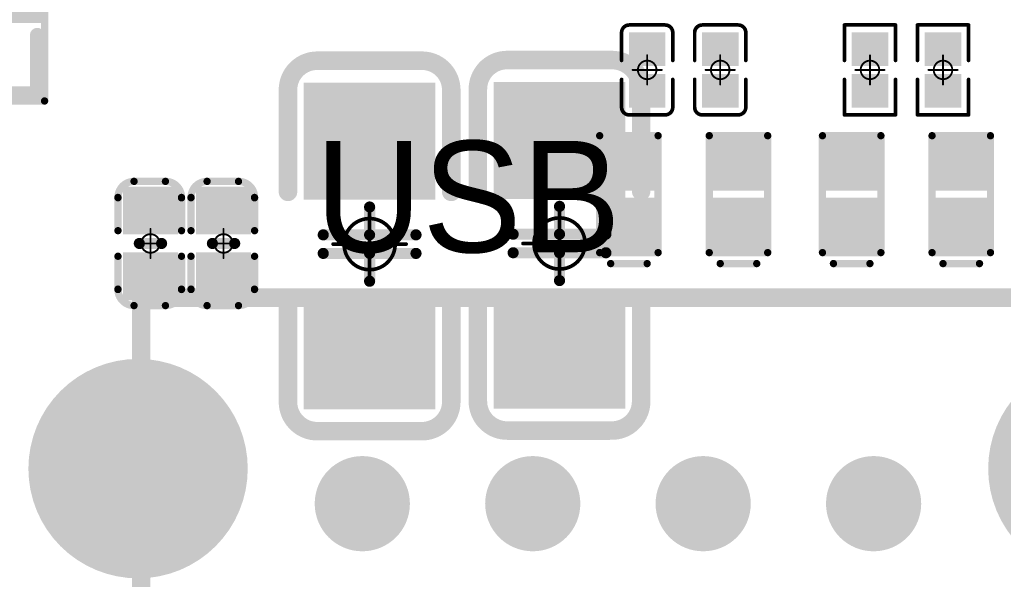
# Model space of a CAD drawing. Header units: millimetres. Extents: x 19.13 to 23.12, y 5.07 to 8.34.
# Drawn here: x 20.602 to 21.132, y 5.641 to 5.943 of the extents above; entities that cross this region are included whole.
import ezdxf

# ---------------------------------------------------------------- set-up
doc = ezdxf.new("R2010")
doc.units = ezdxf.units.MM
doc.header["$MEASUREMENT"] = 0
for name, color, linetype in [('BottomLayer', 5, 'Continuous'), ('BottomOverlay', 54, 'Continuous'), ('BottomPaste', 16, 'Continuous'), ('BottomSolder', 6, 'Continuous'), ('Mechanical13', 56, 'Continuous'), ('Mechanical15', 56, 'Continuous'), ('MidLayer1', 16, 'Continuous'), ('MidLayer2', 76, 'Continuous'), ('MidLayer3', 90, 'Continuous'), ('MidLayer4', 156, 'Continuous'), ('MultiLayer', 9, 'Continuous'), ('TopLayer', 1, 'Continuous'), ('TopOverlay', 2, 'Continuous'), ('TopPaste', 8, 'Continuous'), ('TopSolder', 216, 'Continuous')]:
    doc.layers.add(name, color=color, linetype=linetype)

# ---------------------------------------------------------------- blocks, each defined once
blk = doc.blocks.new('SOT_323_SC_70__100')
at = {"layer": 'Mechanical13', "const_width": 0.00394}
for points in [[(-0.02756, -0.04331), (-0.02756, 0.04331)], [(0.02756, 0.04331), (-0.02756, 0.04331)], [(0.02756, -0.04331), (0.02756, 0.04331)], [(0.02756, -0.04331), (-0.02756, -0.04331)]]:
    blk.add_lwpolyline(points, dxfattribs=at)
at = {"layer": 'Mechanical13', "const_width": 0.00197}
for points in [[(-0.02854, 0.04331, 1), (-0.02657, 0.04331, 1)], [(-0.02854, 0.04331, 1), (-0.02657, 0.04331, 1)], [(0.02658, 0.04331, 1), (0.02854, 0.04331, 1)], [(0.02658, 0.04331, 1), (0.02854, 0.04331, 1)], [(-0.02854, -0.04331, 1), (-0.02657, -0.04331, 1)], [(-0.02854, -0.04331, 1), (-0.02657, -0.04331, 1)], [(0.02658, -0.04331, 1), (0.02854, -0.04331, 1)], [(0.02658, -0.04331, 1), (0.02854, -0.04331, 1)]]:
    blk.add_lwpolyline(points, format="xyb", close=True, dxfattribs=at)
at = {"layer": 'TopLayer'}
for points in [[(0.05787, 0.01378), (0.05787, 0.0374), (0.0185, 0.01378), (0.0185, 0.0374)], [(-0.0185, -0.01181), (-0.0185, 0.01181), (-0.05787, -0.01181), (-0.05787, 0.01181)], [(0.05787, -0.0374), (0.05787, -0.01378), (0.0185, -0.0374), (0.0185, -0.01378)]]:
    blk.add_solid(points, dxfattribs=at)
at = {"layer": 'TopOverlay', "const_width": 0.00787}
for points in [[(0.00787, 0.03937), (-0.02362, 0.03937)], [(-0.02362, 0.02362), (-0.02362, 0.03937)], [(0.03543, -0.00394), (0.03543, 0.00394)], [(-0.02362, -0.03937), (-0.02362, -0.02362)], [(0.00787, -0.03937), (-0.02362, -0.03937)]]:
    blk.add_lwpolyline(points, dxfattribs=at)
at = {"layer": 'TopOverlay', "const_width": 0.00394}
for points in [[(-0.02559, 0.03937, 1), (-0.02165, 0.03937, 1)], [(-0.02559, 0.03937, 1), (-0.02165, 0.03937, 1)], [(0.00591, 0.03937, 1), (0.00984, 0.03937, 1)], [(-0.02559, 0.02362, 1), (-0.02165, 0.02362, 1)], [(0.03346, 0.00394, 1), (0.0374, 0.00394, 1)], [(0.03346, -0.00394, 1), (0.0374, -0.00394, 1)], [(-0.02559, -0.02362, 1), (-0.02165, -0.02362, 1)], [(-0.02559, -0.03937, 1), (-0.02165, -0.03937, 1)], [(-0.02559, -0.03937, 1), (-0.02165, -0.03937, 1)], [(0.00591, -0.03937, 1), (0.00984, -0.03937, 1)]]:
    blk.add_lwpolyline(points, format="xyb", close=True, dxfattribs=at)
at = {"layer": 'TopPaste'}
for points in [[(0.05787, 0.01378), (0.05787, 0.0374), (0.0185, 0.01378), (0.0185, 0.0374)], [(-0.0185, -0.01181), (-0.0185, 0.01181), (-0.05787, -0.01181), (-0.05787, 0.01181)], [(0.05787, -0.0374), (0.05787, -0.01378), (0.0185, -0.0374), (0.0185, -0.01378)]]:
    blk.add_solid(points, dxfattribs=at)
at = {"layer": 'TopSolder'}
for points in [[(0.06187, 0.00978), (0.06187, 0.0414), (0.0145, 0.00978), (0.0145, 0.0414)], [(-0.0145, -0.01581), (-0.0145, 0.01581), (-0.06187, -0.01581), (-0.06187, 0.01581)], [(0.06187, -0.0414), (0.06187, -0.00978), (0.0145, -0.0414), (0.0145, -0.00978)]]:
    blk.add_solid(points, dxfattribs=at)
blk = doc.blocks.new('USB_2_0_T____AU_SB_3_0_T____A_113')
at = {"layer": 'BottomLayer'}
for points, const_width in [([(-0.28622, 0.04016, 1), (-0.2311, 0.04016, 1)], 0.05512), ([(0.2311, 0.04016, 1), (0.28622, 0.04016, 1)], 0.05512), ([(-0.14862, 0.05905, 1), (-0.12696, 0.05905, 1)], 0.02165), ([(-0.05675, 0.05905, 1), (-0.0351, 0.05905, 1)], 0.02165), ([(0.03511, 0.05905, 1), (0.05676, 0.05905, 1)], 0.02165), ([(0.12697, 0.05905, 1), (0.14863, 0.05905, 1)], 0.02165)]:
    blk.add_lwpolyline(points, format="xyb", close=True, dxfattribs=dict(at, const_width=const_width))
at = {"layer": 'BottomSolder'}
for points, const_width in [([(-0.28822, 0.04016, 1), (-0.2291, 0.04016, 1)], 0.05912), ([(0.2291, 0.04016, 1), (0.28822, 0.04016, 1)], 0.05912), ([(-0.15062, 0.05905, 1), (-0.12496, 0.05905, 1)], 0.02565), ([(-0.05875, 0.05905, 1), (-0.0331, 0.05905, 1)], 0.02565), ([(0.03311, 0.05905, 1), (0.05876, 0.05905, 1)], 0.02565), ([(0.12497, 0.05905, 1), (0.15063, 0.05905, 1)], 0.02565)]:
    blk.add_lwpolyline(points, format="xyb", close=True, dxfattribs=dict(at, const_width=const_width))
at = {"layer": 'MidLayer1'}
for points, const_width in [([(-0.28622, 0.04016, 1), (-0.2311, 0.04016, 1)], 0.05512), ([(0.2311, 0.04016, 1), (0.28622, 0.04016, 1)], 0.05512), ([(-0.14862, 0.05905, 1), (-0.12696, 0.05905, 1)], 0.02165), ([(-0.05675, 0.05905, 1), (-0.0351, 0.05905, 1)], 0.02165), ([(0.03511, 0.05905, 1), (0.05676, 0.05905, 1)], 0.02165), ([(0.12697, 0.05905, 1), (0.14863, 0.05905, 1)], 0.02165)]:
    blk.add_lwpolyline(points, format="xyb", close=True, dxfattribs=dict(at, const_width=const_width))
at = {"layer": 'MidLayer2'}
for points, const_width in [([(-0.28622, 0.04016, 1), (-0.2311, 0.04016, 1)], 0.05512), ([(0.2311, 0.04016, 1), (0.28622, 0.04016, 1)], 0.05512), ([(-0.14862, 0.05905, 1), (-0.12696, 0.05905, 1)], 0.02165), ([(-0.05675, 0.05905, 1), (-0.0351, 0.05905, 1)], 0.02165), ([(0.03511, 0.05905, 1), (0.05676, 0.05905, 1)], 0.02165), ([(0.12697, 0.05905, 1), (0.14863, 0.05905, 1)], 0.02165)]:
    blk.add_lwpolyline(points, format="xyb", close=True, dxfattribs=dict(at, const_width=const_width))
at = {"layer": 'MidLayer3'}
for points, const_width in [([(-0.28622, 0.04016, 1), (-0.2311, 0.04016, 1)], 0.05512), ([(0.2311, 0.04016, 1), (0.28622, 0.04016, 1)], 0.05512), ([(-0.14862, 0.05905, 1), (-0.12696, 0.05905, 1)], 0.02165), ([(-0.05675, 0.05905, 1), (-0.0351, 0.05905, 1)], 0.02165), ([(0.03511, 0.05905, 1), (0.05676, 0.05905, 1)], 0.02165), ([(0.12697, 0.05905, 1), (0.14863, 0.05905, 1)], 0.02165)]:
    blk.add_lwpolyline(points, format="xyb", close=True, dxfattribs=dict(at, const_width=const_width))
at = {"layer": 'MidLayer4'}
for points, const_width in [([(-0.28622, 0.04016, 1), (-0.2311, 0.04016, 1)], 0.05512), ([(0.2311, 0.04016, 1), (0.28622, 0.04016, 1)], 0.05512), ([(-0.14862, 0.05905, 1), (-0.12696, 0.05905, 1)], 0.02165), ([(-0.05675, 0.05905, 1), (-0.0351, 0.05905, 1)], 0.02165), ([(0.03511, 0.05905, 1), (0.05676, 0.05905, 1)], 0.02165), ([(0.12697, 0.05905, 1), (0.14863, 0.05905, 1)], 0.02165)]:
    blk.add_lwpolyline(points, format="xyb", close=True, dxfattribs=dict(at, const_width=const_width))
at = {"layer": 'MultiLayer'}
for points, const_width in [([(-0.28622, 0.04016, 1), (-0.2311, 0.04016, 1)], 0.05512), ([(0.2311, 0.04016, 1), (0.28622, 0.04016, 1)], 0.05512), ([(-0.14862, 0.05905, 1), (-0.12696, 0.05905, 1)], 0.02165), ([(-0.05675, 0.05905, 1), (-0.0351, 0.05905, 1)], 0.02165), ([(0.03511, 0.05905, 1), (0.05676, 0.05905, 1)], 0.02165), ([(0.12697, 0.05905, 1), (0.14863, 0.05905, 1)], 0.02165)]:
    blk.add_lwpolyline(points, format="xyb", close=True, dxfattribs=dict(at, const_width=const_width))
at = {"layer": 'TopLayer'}
for points, const_width in [([(-0.28622, 0.04016, 1), (-0.2311, 0.04016, 1)], 0.05512), ([(0.2311, 0.04016, 1), (0.28622, 0.04016, 1)], 0.05512), ([(-0.14862, 0.05905, 1), (-0.12696, 0.05905, 1)], 0.02165), ([(-0.05675, 0.05905, 1), (-0.0351, 0.05905, 1)], 0.02165), ([(0.03511, 0.05905, 1), (0.05676, 0.05905, 1)], 0.02165), ([(0.12697, 0.05905, 1), (0.14863, 0.05905, 1)], 0.02165)]:
    blk.add_lwpolyline(points, format="xyb", close=True, dxfattribs=dict(at, const_width=const_width))
at = {"layer": 'TopOverlay', "const_width": 0.01}
for points in [[(0.257, 0.647), (0.257, -0.052)], [(0.257, -0.052), (-0.261, -0.052)]]:
    blk.add_lwpolyline(points, dxfattribs=at)
at = {"layer": 'TopOverlay', "const_width": 0.005}
blk.add_lwpolyline([(0.2545, -0.052, 1), (0.2595, -0.052, 1)], format="xyb", close=True, dxfattribs=at)
blk.add_lwpolyline([(0.2545, -0.052, 1), (0.2595, -0.052, 1)], format="xyb", close=True, dxfattribs=at)
at = {"layer": 'TopSolder'}
for points, const_width in [([(-0.28822, 0.04016, 1), (-0.2291, 0.04016, 1)], 0.05912), ([(0.2291, 0.04016, 1), (0.28822, 0.04016, 1)], 0.05912), ([(-0.15062, 0.05905, 1), (-0.12496, 0.05905, 1)], 0.02565), ([(-0.05875, 0.05905, 1), (-0.0331, 0.05905, 1)], 0.02565), ([(0.03311, 0.05905, 1), (0.05876, 0.05905, 1)], 0.02565), ([(0.12497, 0.05905, 1), (0.15063, 0.05905, 1)], 0.02565)]:
    blk.add_lwpolyline(points, format="xyb", close=True, dxfattribs=dict(at, const_width=const_width))
blk = doc.blocks.new('C0201_212')
at = {"layer": 'Mechanical15'}
for points, const_width in [([(0.005, 0, 1), (-0.005, 0, 1)], 0.001), ([(-0.00025, 0.00787, 1), (0.00025, 0.00787, 1)], 0.0005), ([(-0.00812, 0, 1), (-0.00762, 0, 1)], 0.0005), ([(-0.00525, 0, 1), (-0.00475, 0, 1)], 0.0005), ([(0.00475, 0, 1), (0.00525, 0, 1)], 0.0005), ([(0.00762, 0, 1), (0.00812, 0, 1)], 0.0005), ([(-0.00025, -0.00787, 1), (0.00025, -0.00787, 1)], 0.0005)]:
    blk.add_lwpolyline(points, format="xyb", close=True, dxfattribs=dict(at, const_width=const_width))
at = {"layer": 'Mechanical15', "const_width": 0.001}
for points in [[(0, -0.00787), (0, 0.00787)], [(0.00787, 0), (-0.00787, 0)]]:
    blk.add_lwpolyline(points, dxfattribs=at)
at = {"layer": 'TopLayer'}
for points in [[(-0.01831, -0.00787), (-0.00413, -0.00787), (-0.01831, 0.00787), (-0.00413, 0.00787)], [(0.00413, -0.00787), (0.01831, -0.00787), (0.00413, 0.00787), (0.01831, 0.00787)]]:
    blk.add_solid(points, dxfattribs=at)
at = {"layer": 'TopOverlay', "const_width": 0.00197}
for points in [[(-0.02421, 0.0097, -0.414214), (-0.02013, 0.01378)], [(0.02013, 0.01378, -0.414214), (0.02421, 0.0097)], [(-0.02013, -0.01378, -0.414214), (-0.02421, -0.0097)], [(0.02421, -0.0097, -0.414214), (0.02013, -0.01378)]]:
    blk.add_lwpolyline(points, format="xyb", dxfattribs=at)
for points in [[(-0.02421, -0.0097), (-0.02421, 0.0097)], [(-0.00512, 0.01378), (-0.02013, 0.01378)], [(0.02013, 0.01378), (0.00512, 0.01378)], [(0.02421, -0.0097), (0.02421, 0.0097)], [(-0.00512, -0.01378), (-0.02013, -0.01378)], [(0.02013, -0.01378), (0.00512, -0.01378)]]:
    blk.add_lwpolyline(points, dxfattribs=at)
at = {"layer": 'TopOverlay', "const_width": 0.000984}
for points in [[(-0.0247, 0.0097, 1), (-0.02372, 0.0097, 1)], [(-0.0247, 0.0097, 1), (-0.02372, 0.0097, 1)], [(-0.02062, 0.01378, 1), (-0.01964, 0.01378, 1)], [(-0.02062, 0.01378, 1), (-0.01964, 0.01378, 1)], [(-0.00561, 0.01378, 1), (-0.00463, 0.01378, 1)], [(0.00463, 0.01378, 1), (0.00561, 0.01378, 1)], [(0.01964, 0.01378, 1), (0.02062, 0.01378, 1)], [(0.01964, 0.01378, 1), (0.02062, 0.01378, 1)], [(0.02372, 0.0097, 1), (0.0247, 0.0097, 1)], [(0.02372, 0.0097, 1), (0.0247, 0.0097, 1)], [(-0.0247, -0.0097, 1), (-0.02372, -0.0097, 1)], [(-0.0247, -0.0097, 1), (-0.02372, -0.0097, 1)], [(0.02372, -0.0097, 1), (0.0247, -0.0097, 1)], [(0.02372, -0.0097, 1), (0.0247, -0.0097, 1)], [(-0.02062, -0.01378, 1), (-0.01964, -0.01378, 1)], [(-0.02062, -0.01378, 1), (-0.01964, -0.01378, 1)], [(-0.00561, -0.01378, 1), (-0.00463, -0.01378, 1)], [(0.00463, -0.01378, 1), (0.00561, -0.01378, 1)], [(0.01964, -0.01378, 1), (0.02062, -0.01378, 1)], [(0.01964, -0.01378, 1), (0.02062, -0.01378, 1)]]:
    blk.add_lwpolyline(points, format="xyb", close=True, dxfattribs=at)
at = {"layer": 'TopPaste'}
for points in [[(-0.01831, -0.00787), (-0.00413, -0.00787), (-0.01831, 0.00787), (-0.00413, 0.00787)], [(0.00413, -0.00787), (0.01831, -0.00787), (0.00413, 0.00787), (0.01831, 0.00787)]]:
    blk.add_solid(points, dxfattribs=at)
at = {"layer": 'TopSolder'}
for points in [[(-0.02031, -0.00987), (-0.00213, -0.00987), (-0.02031, 0.00987), (-0.00213, 0.00987)], [(0.00213, -0.00987), (0.02031, -0.00987), (0.00213, 0.00987), (0.02031, 0.00987)]]:
    blk.add_solid(points, dxfattribs=at)
blk = doc.blocks.new('C0201_213')
at = {"layer": 'Mechanical15'}
for points, const_width in [([(0.005, 0, 1), (-0.005, 0, 1)], 0.001), ([(-0.00025, 0.00787, 1), (0.00025, 0.00787, 1)], 0.0005), ([(-0.00812, 0, 1), (-0.00762, 0, 1)], 0.0005), ([(-0.00525, 0, 1), (-0.00475, 0, 1)], 0.0005), ([(0.00475, 0, 1), (0.00525, 0, 1)], 0.0005), ([(0.00762, 0, 1), (0.00812, 0, 1)], 0.0005), ([(-0.00025, -0.00787, 1), (0.00025, -0.00787, 1)], 0.0005)]:
    blk.add_lwpolyline(points, format="xyb", close=True, dxfattribs=dict(at, const_width=const_width))
at = {"layer": 'Mechanical15', "const_width": 0.001}
for points in [[(0, -0.00787), (0, 0.00787)], [(0.00787, 0), (-0.00787, 0)]]:
    blk.add_lwpolyline(points, dxfattribs=at)
at = {"layer": 'TopLayer'}
for points in [[(-0.01831, -0.00787), (-0.00413, -0.00787), (-0.01831, 0.00787), (-0.00413, 0.00787)], [(0.00413, -0.00787), (0.01831, -0.00787), (0.00413, 0.00787), (0.01831, 0.00787)]]:
    blk.add_solid(points, dxfattribs=at)
at = {"layer": 'TopOverlay', "const_width": 0.00197}
for points in [[(-0.02421, 0.0097, -0.414214), (-0.02013, 0.01378)], [(0.02013, 0.01378, -0.414214), (0.02421, 0.0097)], [(-0.02013, -0.01378, -0.414214), (-0.02421, -0.0097)], [(0.02421, -0.0097, -0.414214), (0.02013, -0.01378)]]:
    blk.add_lwpolyline(points, format="xyb", dxfattribs=at)
for points in [[(-0.02421, -0.0097), (-0.02421, 0.0097)], [(-0.00512, 0.01378), (-0.02013, 0.01378)], [(0.02013, 0.01378), (0.00512, 0.01378)], [(0.02421, -0.0097), (0.02421, 0.0097)], [(-0.00512, -0.01378), (-0.02013, -0.01378)], [(0.02013, -0.01378), (0.00512, -0.01378)]]:
    blk.add_lwpolyline(points, dxfattribs=at)
at = {"layer": 'TopOverlay', "const_width": 0.000984}
for points in [[(-0.0247, 0.0097, 1), (-0.02372, 0.0097, 1)], [(-0.0247, 0.0097, 1), (-0.02372, 0.0097, 1)], [(-0.02062, 0.01378, 1), (-0.01964, 0.01378, 1)], [(-0.02062, 0.01378, 1), (-0.01964, 0.01378, 1)], [(-0.00561, 0.01378, 1), (-0.00463, 0.01378, 1)], [(0.00463, 0.01378, 1), (0.00561, 0.01378, 1)], [(0.01964, 0.01378, 1), (0.02062, 0.01378, 1)], [(0.01964, 0.01378, 1), (0.02062, 0.01378, 1)], [(0.02372, 0.0097, 1), (0.0247, 0.0097, 1)], [(0.02372, 0.0097, 1), (0.0247, 0.0097, 1)], [(-0.0247, -0.0097, 1), (-0.02372, -0.0097, 1)], [(-0.0247, -0.0097, 1), (-0.02372, -0.0097, 1)], [(0.02372, -0.0097, 1), (0.0247, -0.0097, 1)], [(0.02372, -0.0097, 1), (0.0247, -0.0097, 1)], [(-0.02062, -0.01378, 1), (-0.01964, -0.01378, 1)], [(-0.02062, -0.01378, 1), (-0.01964, -0.01378, 1)], [(-0.00561, -0.01378, 1), (-0.00463, -0.01378, 1)], [(0.00463, -0.01378, 1), (0.00561, -0.01378, 1)], [(0.01964, -0.01378, 1), (0.02062, -0.01378, 1)], [(0.01964, -0.01378, 1), (0.02062, -0.01378, 1)]]:
    blk.add_lwpolyline(points, format="xyb", close=True, dxfattribs=at)
at = {"layer": 'TopPaste'}
for points in [[(-0.01831, -0.00787), (-0.00413, -0.00787), (-0.01831, 0.00787), (-0.00413, 0.00787)], [(0.00413, -0.00787), (0.01831, -0.00787), (0.00413, 0.00787), (0.01831, 0.00787)]]:
    blk.add_solid(points, dxfattribs=at)
at = {"layer": 'TopSolder'}
for points in [[(-0.02031, -0.00987), (-0.00213, -0.00987), (-0.02031, 0.00987), (-0.00213, 0.00987)], [(0.00213, -0.00987), (0.02031, -0.00987), (0.00213, 0.00987), (0.02031, 0.00987)]]:
    blk.add_solid(points, dxfattribs=at)
blk = doc.blocks.new('C0402_B_214')
at = {"layer": 'BottomLayer'}
for points in [[(-0.02657, -0.01083), (-0.00886, -0.01083), (-0.02657, 0.01082), (-0.00886, 0.01082)], [(0.00886, -0.01083), (0.02657, -0.01083), (0.00886, 0.01083), (0.02657, 0.01083)]]:
    blk.add_solid(points, dxfattribs=at)
at = {"layer": 'BottomOverlay', "const_width": 0.00394}
for points in [[(-0.03346, 0.00807, -0.414214), (-0.0248, 0.01673)], [(0.0248, 0.01673, -0.414214), (0.03346, 0.00807)], [(-0.0248, -0.01752, -0.414214), (-0.03346, -0.00886)], [(0.03346, -0.00886, -0.414214), (0.0248, -0.01752)]]:
    blk.add_lwpolyline(points, format="xyb", dxfattribs=at)
at = {"layer": 'BottomOverlay'}
for points, const_width in [([(-0.02578, 0.01673, 1), (-0.02382, 0.01673, 1)], 0.00197), ([(-0.02559, 0.01673, 1), (-0.02362, 0.01673, 1)], 0.00197), ([(-0.00787, 0.01673, 1), (-0.0059, 0.01673, 1)], 0.00197), ([(0.00591, 0.01673, 1), (0.00787, 0.01673, 1)], 0.00197), ([(0.02362, 0.01673, 1), (0.02559, 0.01673, 1)], 0.00197), ([(0.02382, 0.01673, 1), (0.02579, 0.01673, 1)], 0.00197), ([(-0.03445, 0.00807, 1), (-0.03248, 0.00807, 1)], 0.00197), ([(-0.03445, 0.00807, 1), (-0.03248, 0.00807, 1)], 0.00197), ([(-0.0015, 0.006, 1), (0.0015, 0.006, 1)], 0.003), ([(0.03248, 0.00807, 1), (0.03445, 0.00807, 1)], 0.00197), ([(0.03248, 0.00807, 1), (0.03445, 0.00807, 1)], 0.00197), ([(-0.0015, -0.006, 1), (0.0015, -0.006, 1)], 0.003), ([(-0.03445, -0.00886, 1), (-0.03248, -0.00886, 1)], 0.00197), ([(-0.03445, -0.00886, 1), (-0.03248, -0.00886, 1)], 0.00197), ([(0.03248, -0.00886, 1), (0.03445, -0.00886, 1)], 0.00197), ([(0.03248, -0.00886, 1), (0.03445, -0.00886, 1)], 0.00197), ([(-0.02578, -0.01752, 1), (-0.02382, -0.01752, 1)], 0.00197), ([(-0.02559, -0.01752, 1), (-0.02362, -0.01752, 1)], 0.00197), ([(-0.00787, -0.01752, 1), (-0.0059, -0.01752, 1)], 0.00197), ([(0.00591, -0.01752, 1), (0.00787, -0.01752, 1)], 0.00197), ([(0.02362, -0.01752, 1), (0.02559, -0.01752, 1)], 0.00197), ([(0.02382, -0.01752, 1), (0.02579, -0.01752, 1)], 0.00197)]:
    blk.add_lwpolyline(points, format="xyb", close=True, dxfattribs=dict(at, const_width=const_width))
for points, const_width in [([(-0.0246, 0.01673), (-0.00689, 0.01673)], 0.00394), ([(0.00689, 0.01673), (0.02461, 0.01673)], 0.00394), ([(-0.03346, 0.00807), (-0.03346, -0.00886)], 0.00394), ([(0, 0.006), (0, -0.006)], 0.006), ([(0.03346, 0.00807), (0.03346, -0.00886)], 0.00394), ([(-0.0246, -0.01752), (-0.00689, -0.01752)], 0.00394), ([(0.00689, -0.01752), (0.02461, -0.01752)], 0.00394)]:
    blk.add_lwpolyline(points, dxfattribs=dict(at, const_width=const_width))
at = {"layer": 'BottomPaste'}
for points in [[(-0.02657, -0.01083), (-0.00886, -0.01083), (-0.02657, 0.01082), (-0.00886, 0.01082)], [(0.00886, -0.01083), (0.02657, -0.01083), (0.00886, 0.01083), (0.02657, 0.01083)]]:
    blk.add_solid(points, dxfattribs=at)
at = {"layer": 'BottomSolder'}
for points in [[(-0.03057, -0.01483), (-0.00486, -0.01483), (-0.03057, 0.01482), (-0.00486, 0.01482)], [(0.00486, -0.01483), (0.03057, -0.01483), (0.00486, 0.01483), (0.03057, 0.01483)]]:
    blk.add_solid(points, dxfattribs=at)
at = {"layer": 'Mechanical15'}
for points, const_width in [([(0.005, 0, 1), (-0.005, 0, 1)], 0.001), ([(-0.00025, 0.00787, 1), (0.00025, 0.00787, 1)], 0.0005), ([(-0.00812, 0, 1), (-0.00762, 0, 1)], 0.0005), ([(-0.00525, 0, 1), (-0.00475, 0, 1)], 0.0005), ([(0.00475, 0, 1), (0.00525, 0, 1)], 0.0005), ([(0.00763, 0, 1), (0.00813, 0, 1)], 0.0005), ([(-0.00025, -0.00788, 1), (0.00025, -0.00788, 1)], 0.0005)]:
    blk.add_lwpolyline(points, format="xyb", close=True, dxfattribs=dict(at, const_width=const_width))
at = {"layer": 'Mechanical15', "const_width": 0.001}
for points in [[(0, 0.00787), (0, -0.00788)], [(-0.00787, 0), (0.00788, 0)]]:
    blk.add_lwpolyline(points, dxfattribs=at)
blk = doc.blocks.new('C0402_B_219')
at = {"layer": 'BottomLayer'}
for points in [[(-0.02657, -0.01083), (-0.00886, -0.01083), (-0.02657, 0.01082), (-0.00886, 0.01082)], [(0.00886, -0.01083), (0.02657, -0.01083), (0.00886, 0.01083), (0.02657, 0.01083)]]:
    blk.add_solid(points, dxfattribs=at)
at = {"layer": 'BottomOverlay', "const_width": 0.00394}
for points in [[(-0.03346, 0.00807, -0.414214), (-0.0248, 0.01673)], [(0.0248, 0.01673, -0.414214), (0.03346, 0.00807)], [(-0.0248, -0.01752, -0.414214), (-0.03346, -0.00886)], [(0.03346, -0.00886, -0.414214), (0.0248, -0.01752)]]:
    blk.add_lwpolyline(points, format="xyb", dxfattribs=at)
at = {"layer": 'BottomOverlay'}
for points, const_width in [([(-0.02578, 0.01673, 1), (-0.02382, 0.01673, 1)], 0.00197), ([(-0.02559, 0.01673, 1), (-0.02362, 0.01673, 1)], 0.00197), ([(-0.00787, 0.01673, 1), (-0.0059, 0.01673, 1)], 0.00197), ([(0.00591, 0.01673, 1), (0.00787, 0.01673, 1)], 0.00197), ([(0.02362, 0.01673, 1), (0.02559, 0.01673, 1)], 0.00197), ([(0.02382, 0.01673, 1), (0.02579, 0.01673, 1)], 0.00197), ([(-0.03445, 0.00807, 1), (-0.03248, 0.00807, 1)], 0.00197), ([(-0.03445, 0.00807, 1), (-0.03248, 0.00807, 1)], 0.00197), ([(-0.0015, 0.006, 1), (0.0015, 0.006, 1)], 0.003), ([(0.03248, 0.00807, 1), (0.03445, 0.00807, 1)], 0.00197), ([(0.03248, 0.00807, 1), (0.03445, 0.00807, 1)], 0.00197), ([(-0.0015, -0.006, 1), (0.0015, -0.006, 1)], 0.003), ([(-0.03445, -0.00886, 1), (-0.03248, -0.00886, 1)], 0.00197), ([(-0.03445, -0.00886, 1), (-0.03248, -0.00886, 1)], 0.00197), ([(0.03248, -0.00886, 1), (0.03445, -0.00886, 1)], 0.00197), ([(0.03248, -0.00886, 1), (0.03445, -0.00886, 1)], 0.00197), ([(-0.02578, -0.01752, 1), (-0.02382, -0.01752, 1)], 0.00197), ([(-0.02559, -0.01752, 1), (-0.02362, -0.01752, 1)], 0.00197), ([(-0.00787, -0.01752, 1), (-0.0059, -0.01752, 1)], 0.00197), ([(0.00591, -0.01752, 1), (0.00787, -0.01752, 1)], 0.00197), ([(0.02362, -0.01752, 1), (0.02559, -0.01752, 1)], 0.00197), ([(0.02382, -0.01752, 1), (0.02579, -0.01752, 1)], 0.00197)]:
    blk.add_lwpolyline(points, format="xyb", close=True, dxfattribs=dict(at, const_width=const_width))
for points, const_width in [([(-0.0246, 0.01673), (-0.00689, 0.01673)], 0.00394), ([(0.00689, 0.01673), (0.02461, 0.01673)], 0.00394), ([(-0.03346, 0.00807), (-0.03346, -0.00886)], 0.00394), ([(0, 0.006), (0, -0.006)], 0.006), ([(0.03346, 0.00807), (0.03346, -0.00886)], 0.00394), ([(-0.0246, -0.01752), (-0.00689, -0.01752)], 0.00394), ([(0.00689, -0.01752), (0.02461, -0.01752)], 0.00394)]:
    blk.add_lwpolyline(points, dxfattribs=dict(at, const_width=const_width))
at = {"layer": 'BottomPaste'}
for points in [[(-0.02657, -0.01083), (-0.00886, -0.01083), (-0.02657, 0.01082), (-0.00886, 0.01082)], [(0.00886, -0.01083), (0.02657, -0.01083), (0.00886, 0.01083), (0.02657, 0.01083)]]:
    blk.add_solid(points, dxfattribs=at)
at = {"layer": 'BottomSolder'}
for points in [[(-0.03057, -0.01483), (-0.00486, -0.01483), (-0.03057, 0.01482), (-0.00486, 0.01482)], [(0.00486, -0.01483), (0.03057, -0.01483), (0.00486, 0.01483), (0.03057, 0.01483)]]:
    blk.add_solid(points, dxfattribs=at)
at = {"layer": 'Mechanical15'}
for points, const_width in [([(0.005, 0, 1), (-0.005, 0, 1)], 0.001), ([(-0.00025, 0.00787, 1), (0.00025, 0.00787, 1)], 0.0005), ([(-0.00812, 0, 1), (-0.00762, 0, 1)], 0.0005), ([(-0.00525, 0, 1), (-0.00475, 0, 1)], 0.0005), ([(0.00475, 0, 1), (0.00525, 0, 1)], 0.0005), ([(0.00763, 0, 1), (0.00813, 0, 1)], 0.0005), ([(-0.00025, -0.00788, 1), (0.00025, -0.00788, 1)], 0.0005)]:
    blk.add_lwpolyline(points, format="xyb", close=True, dxfattribs=dict(at, const_width=const_width))
at = {"layer": 'Mechanical15', "const_width": 0.001}
for points in [[(0, 0.00787), (0, -0.00788)], [(-0.00787, 0), (0.00788, 0)]]:
    blk.add_lwpolyline(points, dxfattribs=at)
blk = doc.blocks.new('ESD0402_278')
at = {"layer": 'TopLayer'}
for points in [[(-0.02756, 0.01181), (-0.02756, -0.01181), (-0.00591, 0.01181), (-0.00591, -0.01181)], [(0.00591, 0.01181), (0.00591, -0.01181), (0.02756, 0.01181), (0.02756, -0.01181)]]:
    blk.add_solid(points, dxfattribs=at)
at = {"layer": 'TopOverlay', "const_width": 0.00394}
for points in [[(-0.0315, 0.01575), (0.0315, 0.01575)], [(-0.0315, 0.01575), (-0.0315, -0.01575)], [(0.0315, 0.01575), (0.0315, -0.01575)], [(0.0374, 0.00984), (0.0374, -0.00984)], [(-0.0315, -0.01575), (0.0315, -0.01575)]]:
    blk.add_lwpolyline(points, dxfattribs=at)
at = {"layer": 'TopOverlay', "const_width": 0.00197}
for points in [[(-0.03248, 0.01575, 1), (-0.03051, 0.01575, 1)], [(-0.03248, 0.01575, 1), (-0.03051, 0.01575, 1)], [(0.03051, 0.01575, 1), (0.03248, 0.01575, 1)], [(0.03051, 0.01575, 1), (0.03248, 0.01575, 1)], [(0.03642, 0.00984, 1), (0.03839, 0.00984, 1)], [(0.03642, -0.00984, 1), (0.03839, -0.00984, 1)], [(-0.03248, -0.01575, 1), (-0.03051, -0.01575, 1)], [(-0.03248, -0.01575, 1), (-0.03051, -0.01575, 1)], [(0.03051, -0.01575, 1), (0.03248, -0.01575, 1)], [(0.03051, -0.01575, 1), (0.03248, -0.01575, 1)]]:
    blk.add_lwpolyline(points, format="xyb", close=True, dxfattribs=at)
at = {"layer": 'TopPaste'}
for points in [[(-0.02756, 0.01181), (-0.02756, -0.01181), (-0.00591, 0.01181), (-0.00591, -0.01181)], [(0.00591, 0.01181), (0.00591, -0.01181), (0.02756, 0.01181), (0.02756, -0.01181)]]:
    blk.add_solid(points, dxfattribs=at)
at = {"layer": 'TopSolder'}
for points in [[(-0.03156, 0.01581), (-0.03156, -0.01581), (-0.00191, 0.01581), (-0.00191, -0.01581)], [(0.00191, 0.01581), (0.00191, -0.01581), (0.03156, 0.01581), (0.03156, -0.01581)]]:
    blk.add_solid(points, dxfattribs=at)
blk = doc.blocks.new('ESD0402_279')
at = {"layer": 'TopLayer'}
for points in [[(-0.02756, 0.01181), (-0.02756, -0.01181), (-0.00591, 0.01181), (-0.00591, -0.01181)], [(0.00591, 0.01181), (0.00591, -0.01181), (0.02756, 0.01181), (0.02756, -0.01181)]]:
    blk.add_solid(points, dxfattribs=at)
at = {"layer": 'TopOverlay', "const_width": 0.00394}
for points in [[(-0.0315, 0.01575), (0.0315, 0.01575)], [(-0.0315, 0.01575), (-0.0315, -0.01575)], [(0.0315, 0.01575), (0.0315, -0.01575)], [(0.0374, 0.00984), (0.0374, -0.00984)], [(-0.0315, -0.01575), (0.0315, -0.01575)]]:
    blk.add_lwpolyline(points, dxfattribs=at)
at = {"layer": 'TopOverlay', "const_width": 0.00197}
for points in [[(-0.03248, 0.01575, 1), (-0.03051, 0.01575, 1)], [(-0.03248, 0.01575, 1), (-0.03051, 0.01575, 1)], [(0.03051, 0.01575, 1), (0.03248, 0.01575, 1)], [(0.03051, 0.01575, 1), (0.03248, 0.01575, 1)], [(0.03642, 0.00984, 1), (0.03839, 0.00984, 1)], [(0.03642, -0.00984, 1), (0.03839, -0.00984, 1)], [(-0.03248, -0.01575, 1), (-0.03051, -0.01575, 1)], [(-0.03248, -0.01575, 1), (-0.03051, -0.01575, 1)], [(0.03051, -0.01575, 1), (0.03248, -0.01575, 1)], [(0.03051, -0.01575, 1), (0.03248, -0.01575, 1)]]:
    blk.add_lwpolyline(points, format="xyb", close=True, dxfattribs=at)
at = {"layer": 'TopPaste'}
for points in [[(-0.02756, 0.01181), (-0.02756, -0.01181), (-0.00591, 0.01181), (-0.00591, -0.01181)], [(0.00591, 0.01181), (0.00591, -0.01181), (0.02756, 0.01181), (0.02756, -0.01181)]]:
    blk.add_solid(points, dxfattribs=at)
at = {"layer": 'TopSolder'}
for points in [[(-0.03156, 0.01581), (-0.03156, -0.01581), (-0.00191, 0.01581), (-0.00191, -0.01581)], [(0.00191, 0.01581), (0.00191, -0.01581), (0.03156, 0.01581), (0.03156, -0.01581)]]:
    blk.add_solid(points, dxfattribs=at)
blk = doc.blocks.new('ESD0402_280')
at = {"layer": 'TopLayer'}
for points in [[(-0.02756, 0.01181), (-0.02756, -0.01181), (-0.00591, 0.01181), (-0.00591, -0.01181)], [(0.00591, 0.01181), (0.00591, -0.01181), (0.02756, 0.01181), (0.02756, -0.01181)]]:
    blk.add_solid(points, dxfattribs=at)
at = {"layer": 'TopOverlay', "const_width": 0.00394}
for points in [[(-0.0315, 0.01575), (0.0315, 0.01575)], [(-0.0315, 0.01575), (-0.0315, -0.01575)], [(0.0315, 0.01575), (0.0315, -0.01575)], [(0.0374, 0.00984), (0.0374, -0.00984)], [(-0.0315, -0.01575), (0.0315, -0.01575)]]:
    blk.add_lwpolyline(points, dxfattribs=at)
at = {"layer": 'TopOverlay', "const_width": 0.00197}
for points in [[(-0.03248, 0.01575, 1), (-0.03051, 0.01575, 1)], [(-0.03248, 0.01575, 1), (-0.03051, 0.01575, 1)], [(0.03051, 0.01575, 1), (0.03248, 0.01575, 1)], [(0.03051, 0.01575, 1), (0.03248, 0.01575, 1)], [(0.03642, 0.00984, 1), (0.03839, 0.00984, 1)], [(0.03642, -0.00984, 1), (0.03839, -0.00984, 1)], [(-0.03248, -0.01575, 1), (-0.03051, -0.01575, 1)], [(-0.03248, -0.01575, 1), (-0.03051, -0.01575, 1)], [(0.03051, -0.01575, 1), (0.03248, -0.01575, 1)], [(0.03051, -0.01575, 1), (0.03248, -0.01575, 1)]]:
    blk.add_lwpolyline(points, format="xyb", close=True, dxfattribs=at)
at = {"layer": 'TopPaste'}
for points in [[(-0.02756, 0.01181), (-0.02756, -0.01181), (-0.00591, 0.01181), (-0.00591, -0.01181)], [(0.00591, 0.01181), (0.00591, -0.01181), (0.02756, 0.01181), (0.02756, -0.01181)]]:
    blk.add_solid(points, dxfattribs=at)
at = {"layer": 'TopSolder'}
for points in [[(-0.03156, 0.01581), (-0.03156, -0.01581), (-0.00191, 0.01581), (-0.00191, -0.01581)], [(0.00191, 0.01581), (0.00191, -0.01581), (0.03156, 0.01581), (0.03156, -0.01581)]]:
    blk.add_solid(points, dxfattribs=at)
blk = doc.blocks.new('ESD0402_281')
at = {"layer": 'TopLayer'}
for points in [[(-0.02756, 0.01181), (-0.02756, -0.01181), (-0.00591, 0.01181), (-0.00591, -0.01181)], [(0.00591, 0.01181), (0.00591, -0.01181), (0.02756, 0.01181), (0.02756, -0.01181)]]:
    blk.add_solid(points, dxfattribs=at)
at = {"layer": 'TopOverlay', "const_width": 0.00394}
for points in [[(-0.0315, 0.01575), (0.0315, 0.01575)], [(-0.0315, 0.01575), (-0.0315, -0.01575)], [(0.0315, 0.01575), (0.0315, -0.01575)], [(0.0374, 0.00984), (0.0374, -0.00984)], [(-0.0315, -0.01575), (0.0315, -0.01575)]]:
    blk.add_lwpolyline(points, dxfattribs=at)
at = {"layer": 'TopOverlay', "const_width": 0.00197}
for points in [[(-0.03248, 0.01575, 1), (-0.03051, 0.01575, 1)], [(-0.03248, 0.01575, 1), (-0.03051, 0.01575, 1)], [(0.03051, 0.01575, 1), (0.03248, 0.01575, 1)], [(0.03051, 0.01575, 1), (0.03248, 0.01575, 1)], [(0.03642, 0.00984, 1), (0.03839, 0.00984, 1)], [(0.03642, -0.00984, 1), (0.03839, -0.00984, 1)], [(-0.03248, -0.01575, 1), (-0.03051, -0.01575, 1)], [(-0.03248, -0.01575, 1), (-0.03051, -0.01575, 1)], [(0.03051, -0.01575, 1), (0.03248, -0.01575, 1)], [(0.03051, -0.01575, 1), (0.03248, -0.01575, 1)]]:
    blk.add_lwpolyline(points, format="xyb", close=True, dxfattribs=at)
at = {"layer": 'TopPaste'}
for points in [[(-0.02756, 0.01181), (-0.02756, -0.01181), (-0.00591, 0.01181), (-0.00591, -0.01181)], [(0.00591, 0.01181), (0.00591, -0.01181), (0.02756, 0.01181), (0.02756, -0.01181)]]:
    blk.add_solid(points, dxfattribs=at)
at = {"layer": 'TopSolder'}
for points in [[(-0.03156, 0.01581), (-0.03156, -0.01581), (-0.00191, 0.01581), (-0.00191, -0.01581)], [(0.00191, 0.01581), (0.00191, -0.01581), (0.03156, 0.01581), (0.03156, -0.01581)]]:
    blk.add_solid(points, dxfattribs=at)
blk = doc.blocks.new('R0201_401')
at = {"layer": 'Mechanical15'}
for points, const_width in [([(0.005, 0, 1), (-0.005, 0, 1)], 0.001), ([(-0.00025, 0.00787, 1), (0.00025, 0.00787, 1)], 0.0005), ([(-0.00812, 0, 1), (-0.00762, 0, 1)], 0.0005), ([(-0.00525, 0, 1), (-0.00475, 0, 1)], 0.0005), ([(0.00475, 0, 1), (0.00525, 0, 1)], 0.0005), ([(0.00762, 0, 1), (0.00812, 0, 1)], 0.0005), ([(-0.00025, -0.00787, 1), (0.00025, -0.00787, 1)], 0.0005)]:
    blk.add_lwpolyline(points, format="xyb", close=True, dxfattribs=dict(at, const_width=const_width))
at = {"layer": 'Mechanical15', "const_width": 0.001}
for points in [[(0, -0.00787), (0, 0.00787)], [(0.00787, 0), (-0.00787, 0)]]:
    blk.add_lwpolyline(points, dxfattribs=at)
at = {"layer": 'TopLayer'}
for points in [[(-0.01831, -0.00787), (-0.00413, -0.00787), (-0.01831, 0.00787), (-0.00413, 0.00787)], [(0.00413, -0.00787), (0.01831, -0.00787), (0.00413, 0.00787), (0.01831, 0.00787)]]:
    blk.add_solid(points, dxfattribs=at)
at = {"layer": 'TopOverlay', "const_width": 0.00197}
for points in [[(-0.00512, 0.01378), (-0.02421, 0.01378)], [(-0.02421, -0.01378), (-0.02421, 0.01378)], [(0.02421, 0.01378), (0.00512, 0.01378)], [(0.02421, -0.01378), (0.02421, 0.01378)], [(-0.00512, -0.01378), (-0.02421, -0.01378)], [(0.02421, -0.01378), (0.00512, -0.01378)]]:
    blk.add_lwpolyline(points, dxfattribs=at)
at = {"layer": 'TopOverlay', "const_width": 0.000984}
for points in [[(-0.0247, 0.01378, 1), (-0.02372, 0.01378, 1)], [(-0.0247, 0.01378, 1), (-0.02372, 0.01378, 1)], [(-0.00561, 0.01378, 1), (-0.00463, 0.01378, 1)], [(0.00463, 0.01378, 1), (0.00561, 0.01378, 1)], [(0.02372, 0.01378, 1), (0.0247, 0.01378, 1)], [(0.02372, 0.01378, 1), (0.0247, 0.01378, 1)], [(-0.0247, -0.01378, 1), (-0.02372, -0.01378, 1)], [(-0.0247, -0.01378, 1), (-0.02372, -0.01378, 1)], [(-0.00561, -0.01378, 1), (-0.00463, -0.01378, 1)], [(0.00463, -0.01378, 1), (0.00561, -0.01378, 1)], [(0.02372, -0.01378, 1), (0.0247, -0.01378, 1)], [(0.02372, -0.01378, 1), (0.0247, -0.01378, 1)]]:
    blk.add_lwpolyline(points, format="xyb", close=True, dxfattribs=at)
at = {"layer": 'TopPaste'}
for points in [[(-0.01831, -0.00787), (-0.00413, -0.00787), (-0.01831, 0.00787), (-0.00413, 0.00787)], [(0.00413, -0.00787), (0.01831, -0.00787), (0.00413, 0.00787), (0.01831, 0.00787)]]:
    blk.add_solid(points, dxfattribs=at)
at = {"layer": 'TopSolder'}
for points in [[(-0.02031, -0.00987), (-0.00213, -0.00987), (-0.02031, 0.00987), (-0.00213, 0.00987)], [(0.00213, -0.00987), (0.02031, -0.00987), (0.00213, 0.00987), (0.02031, 0.00987)]]:
    blk.add_solid(points, dxfattribs=at)
blk = doc.blocks.new('R0201_402')
at = {"layer": 'Mechanical15'}
for points, const_width in [([(0.005, 0, 1), (-0.005, 0, 1)], 0.001), ([(-0.00025, 0.00787, 1), (0.00025, 0.00787, 1)], 0.0005), ([(-0.00812, 0, 1), (-0.00762, 0, 1)], 0.0005), ([(-0.00525, 0, 1), (-0.00475, 0, 1)], 0.0005), ([(0.00475, 0, 1), (0.00525, 0, 1)], 0.0005), ([(0.00762, 0, 1), (0.00812, 0, 1)], 0.0005), ([(-0.00025, -0.00787, 1), (0.00025, -0.00787, 1)], 0.0005)]:
    blk.add_lwpolyline(points, format="xyb", close=True, dxfattribs=dict(at, const_width=const_width))
at = {"layer": 'Mechanical15', "const_width": 0.001}
for points in [[(0, -0.00787), (0, 0.00787)], [(0.00787, 0), (-0.00787, 0)]]:
    blk.add_lwpolyline(points, dxfattribs=at)
at = {"layer": 'TopLayer'}
for points in [[(-0.01831, -0.00787), (-0.00413, -0.00787), (-0.01831, 0.00787), (-0.00413, 0.00787)], [(0.00413, -0.00787), (0.01831, -0.00787), (0.00413, 0.00787), (0.01831, 0.00787)]]:
    blk.add_solid(points, dxfattribs=at)
at = {"layer": 'TopOverlay', "const_width": 0.00197}
for points in [[(-0.00512, 0.01378), (-0.02421, 0.01378)], [(-0.02421, -0.01378), (-0.02421, 0.01378)], [(0.02421, 0.01378), (0.00512, 0.01378)], [(0.02421, -0.01378), (0.02421, 0.01378)], [(-0.00512, -0.01378), (-0.02421, -0.01378)], [(0.02421, -0.01378), (0.00512, -0.01378)]]:
    blk.add_lwpolyline(points, dxfattribs=at)
at = {"layer": 'TopOverlay', "const_width": 0.000984}
for points in [[(-0.0247, 0.01378, 1), (-0.02372, 0.01378, 1)], [(-0.0247, 0.01378, 1), (-0.02372, 0.01378, 1)], [(-0.00561, 0.01378, 1), (-0.00463, 0.01378, 1)], [(0.00463, 0.01378, 1), (0.00561, 0.01378, 1)], [(0.02372, 0.01378, 1), (0.0247, 0.01378, 1)], [(0.02372, 0.01378, 1), (0.0247, 0.01378, 1)], [(-0.0247, -0.01378, 1), (-0.02372, -0.01378, 1)], [(-0.0247, -0.01378, 1), (-0.02372, -0.01378, 1)], [(-0.00561, -0.01378, 1), (-0.00463, -0.01378, 1)], [(0.00463, -0.01378, 1), (0.00561, -0.01378, 1)], [(0.02372, -0.01378, 1), (0.0247, -0.01378, 1)], [(0.02372, -0.01378, 1), (0.0247, -0.01378, 1)]]:
    blk.add_lwpolyline(points, format="xyb", close=True, dxfattribs=at)
at = {"layer": 'TopPaste'}
for points in [[(-0.01831, -0.00787), (-0.00413, -0.00787), (-0.01831, 0.00787), (-0.00413, 0.00787)], [(0.00413, -0.00787), (0.01831, -0.00787), (0.00413, 0.00787), (0.01831, 0.00787)]]:
    blk.add_solid(points, dxfattribs=at)
at = {"layer": 'TopSolder'}
for points in [[(-0.02031, -0.00987), (-0.00213, -0.00987), (-0.02031, 0.00987), (-0.00213, 0.00987)], [(0.00213, -0.00987), (0.02031, -0.00987), (0.00213, 0.00987), (0.02031, 0.00987)]]:
    blk.add_solid(points, dxfattribs=at)
blk = doc.blocks.new('C1206_B_434')
at = {"layer": 'BottomLayer'}
for points in [[(-0.08301, -0.0315), (-0.02801, -0.0315), (-0.08301, 0.0315), (-0.02801, 0.0315)], [(0.02998, -0.0315), (0.08498, -0.0315), (0.02998, 0.0315), (0.08498, 0.0315)]]:
    blk.add_solid(points, dxfattribs=at)
at = {"layer": 'BottomOverlay', "const_width": 0.01}
for points in [[(-0.09882, 0.02825, -0.414214), (-0.08307, 0.044)], [(0.08504, 0.044, -0.414214), (0.10079, 0.02825)], [(-0.08307, -0.044, -0.414214), (-0.09882, -0.02825)], [(0.10079, -0.02825, -0.414214), (0.08504, -0.044)]]:
    blk.add_lwpolyline(points, format="xyb", dxfattribs=at)
at = {"layer": 'BottomOverlay'}
for points, const_width in [([(-0.08346, 0.044), (-0.02815, 0.044)], 0.01), ([(0.03012, 0.044), (0.08543, 0.044)], 0.01), ([(-0.09882, 0.02717), (-0.09882, -0.02825)], 0.01), ([(0.10079, 0.02717), (0.10079, -0.02825)], 0.01), ([(-0.005, 0.025), (-0.005, -0.025)], 0.006), ([(0.005, 0.025), (0.005, -0.025)], 0.006), ([(-0.02, 0), (-0.005, 0)], 0.006), ([(0.005, 0), (0.02, 0)], 0.006), ([(-0.08346, -0.044), (-0.02815, -0.044)], 0.01), ([(0.03012, -0.044), (0.08543, -0.044)], 0.01)]:
    blk.add_lwpolyline(points, dxfattribs=dict(at, const_width=const_width))
for points, const_width in [([(-0.08596, 0.044, 1), (-0.08096, 0.044, 1)], 0.005), ([(-0.08557, 0.044, 1), (-0.08057, 0.044, 1)], 0.005), ([(-0.03065, 0.044, 1), (-0.02565, 0.044, 1)], 0.005), ([(0.02762, 0.044, 1), (0.03262, 0.044, 1)], 0.005), ([(0.08254, 0.044, 1), (0.08754, 0.044, 1)], 0.005), ([(0.08293, 0.044, 1), (0.08793, 0.044, 1)], 0.005), ([(-0.10132, 0.02825, 1), (-0.09632, 0.02825, 1)], 0.005), ([(-0.10132, 0.02717, 1), (-0.09632, 0.02717, 1)], 0.005), ([(0.09829, 0.02825, 1), (0.10329, 0.02825, 1)], 0.005), ([(0.09829, 0.02717, 1), (0.10329, 0.02717, 1)], 0.005), ([(-0.0065, 0.025, 1), (-0.0035, 0.025, 1)], 0.003), ([(0.0035, 0.025, 1), (0.0065, 0.025, 1)], 0.003), ([(-0.0215, 0, 1), (-0.0185, 0, 1)], 0.003), ([(-0.0065, 0, 1), (-0.0035, 0, 1)], 0.003), ([(0.0035, 0, 1), (0.0065, 0, 1)], 0.003), ([(0.0185, 0, 1), (0.0215, 0, 1)], 0.003), ([(-0.10132, -0.02825, 1), (-0.09632, -0.02825, 1)], 0.005), ([(-0.10132, -0.02825, 1), (-0.09632, -0.02825, 1)], 0.005), ([(-0.0065, -0.025, 1), (-0.0035, -0.025, 1)], 0.003), ([(0.0035, -0.025, 1), (0.0065, -0.025, 1)], 0.003), ([(0.09829, -0.02825, 1), (0.10329, -0.02825, 1)], 0.005), ([(0.09829, -0.02825, 1), (0.10329, -0.02825, 1)], 0.005), ([(-0.08596, -0.044, 1), (-0.08096, -0.044, 1)], 0.005), ([(-0.08557, -0.044, 1), (-0.08057, -0.044, 1)], 0.005), ([(-0.03065, -0.044, 1), (-0.02565, -0.044, 1)], 0.005), ([(0.02762, -0.044, 1), (0.03262, -0.044, 1)], 0.005), ([(0.08254, -0.044, 1), (0.08754, -0.044, 1)], 0.005), ([(0.08293, -0.044, 1), (0.08793, -0.044, 1)], 0.005)]:
    blk.add_lwpolyline(points, format="xyb", close=True, dxfattribs=dict(at, const_width=const_width))
at = {"layer": 'BottomPaste'}
for points in [[(-0.08301, -0.0315), (-0.02801, -0.0315), (-0.08301, 0.0315), (-0.02801, 0.0315)], [(0.02998, -0.0315), (0.08498, -0.0315), (0.02998, 0.0315), (0.08498, 0.0315)]]:
    blk.add_solid(points, dxfattribs=at)
at = {"layer": 'BottomSolder'}
for points in [[(-0.08701, -0.0355), (-0.02401, -0.0355), (-0.08701, 0.0355), (-0.02401, 0.0355)], [(0.02598, -0.0355), (0.08898, -0.0355), (0.02598, 0.0355), (0.08898, 0.0355)]]:
    blk.add_solid(points, dxfattribs=at)
at = {"layer": 'Mechanical15', "const_width": 0.00197}
for points in [[(0, 0.01969), (0, -0.01969)], [(-0.01969, 0), (0.01969, 0)]]:
    blk.add_lwpolyline(points, dxfattribs=at)
at = {"layer": 'Mechanical15'}
for points, const_width in [([(-0.00049, 0.01969, 1), (0.00049, 0.01969, 1)], 0.000984), ([(0.01378, 0, 1), (-0.01378, 0, 1)], 0.00197), ([(-0.02018, 0, 1), (-0.01919, 0, 1)], 0.000984), ([(-0.01427, 0, 1), (-0.01329, 0, 1)], 0.000984), ([(0.01329, 0, 1), (0.01427, 0, 1)], 0.000984), ([(0.01919, 0, 1), (0.02018, 0, 1)], 0.000984), ([(-0.00049, -0.01969, 1), (0.00049, -0.01969, 1)], 0.000984)]:
    blk.add_lwpolyline(points, format="xyb", close=True, dxfattribs=dict(at, const_width=const_width))
blk = doc.blocks.new('C1206_B_435')
at = {"layer": 'BottomLayer'}
for points in [[(-0.08301, -0.0315), (-0.02801, -0.0315), (-0.08301, 0.0315), (-0.02801, 0.0315)], [(0.02998, -0.0315), (0.08498, -0.0315), (0.02998, 0.0315), (0.08498, 0.0315)]]:
    blk.add_solid(points, dxfattribs=at)
at = {"layer": 'BottomOverlay', "const_width": 0.01}
for points in [[(-0.09882, 0.02825, -0.414214), (-0.08307, 0.044)], [(0.08504, 0.044, -0.414214), (0.10079, 0.02825)], [(-0.08307, -0.044, -0.414214), (-0.09882, -0.02825)], [(0.10079, -0.02825, -0.414214), (0.08504, -0.044)]]:
    blk.add_lwpolyline(points, format="xyb", dxfattribs=at)
at = {"layer": 'BottomOverlay'}
for points, const_width in [([(-0.08346, 0.044), (-0.02815, 0.044)], 0.01), ([(0.03012, 0.044), (0.08543, 0.044)], 0.01), ([(-0.09882, 0.02717), (-0.09882, -0.02825)], 0.01), ([(0.10079, 0.02717), (0.10079, -0.02825)], 0.01), ([(-0.005, 0.025), (-0.005, -0.025)], 0.006), ([(0.005, 0.025), (0.005, -0.025)], 0.006), ([(-0.02, 0), (-0.005, 0)], 0.006), ([(0.005, 0), (0.02, 0)], 0.006), ([(-0.08346, -0.044), (-0.02815, -0.044)], 0.01), ([(0.03012, -0.044), (0.08543, -0.044)], 0.01)]:
    blk.add_lwpolyline(points, dxfattribs=dict(at, const_width=const_width))
for points, const_width in [([(-0.08596, 0.044, 1), (-0.08096, 0.044, 1)], 0.005), ([(-0.08557, 0.044, 1), (-0.08057, 0.044, 1)], 0.005), ([(-0.03065, 0.044, 1), (-0.02565, 0.044, 1)], 0.005), ([(0.02762, 0.044, 1), (0.03262, 0.044, 1)], 0.005), ([(0.08254, 0.044, 1), (0.08754, 0.044, 1)], 0.005), ([(0.08293, 0.044, 1), (0.08793, 0.044, 1)], 0.005), ([(-0.10132, 0.02825, 1), (-0.09632, 0.02825, 1)], 0.005), ([(-0.10132, 0.02717, 1), (-0.09632, 0.02717, 1)], 0.005), ([(0.09829, 0.02825, 1), (0.10329, 0.02825, 1)], 0.005), ([(0.09829, 0.02717, 1), (0.10329, 0.02717, 1)], 0.005), ([(-0.0065, 0.025, 1), (-0.0035, 0.025, 1)], 0.003), ([(0.0035, 0.025, 1), (0.0065, 0.025, 1)], 0.003), ([(-0.0215, 0, 1), (-0.0185, 0, 1)], 0.003), ([(-0.0065, 0, 1), (-0.0035, 0, 1)], 0.003), ([(0.0035, 0, 1), (0.0065, 0, 1)], 0.003), ([(0.0185, 0, 1), (0.0215, 0, 1)], 0.003), ([(-0.10132, -0.02825, 1), (-0.09632, -0.02825, 1)], 0.005), ([(-0.10132, -0.02825, 1), (-0.09632, -0.02825, 1)], 0.005), ([(-0.0065, -0.025, 1), (-0.0035, -0.025, 1)], 0.003), ([(0.0035, -0.025, 1), (0.0065, -0.025, 1)], 0.003), ([(0.09829, -0.02825, 1), (0.10329, -0.02825, 1)], 0.005), ([(0.09829, -0.02825, 1), (0.10329, -0.02825, 1)], 0.005), ([(-0.08596, -0.044, 1), (-0.08096, -0.044, 1)], 0.005), ([(-0.08557, -0.044, 1), (-0.08057, -0.044, 1)], 0.005), ([(-0.03065, -0.044, 1), (-0.02565, -0.044, 1)], 0.005), ([(0.02762, -0.044, 1), (0.03262, -0.044, 1)], 0.005), ([(0.08254, -0.044, 1), (0.08754, -0.044, 1)], 0.005), ([(0.08293, -0.044, 1), (0.08793, -0.044, 1)], 0.005)]:
    blk.add_lwpolyline(points, format="xyb", close=True, dxfattribs=dict(at, const_width=const_width))
at = {"layer": 'BottomPaste'}
for points in [[(-0.08301, -0.0315), (-0.02801, -0.0315), (-0.08301, 0.0315), (-0.02801, 0.0315)], [(0.02998, -0.0315), (0.08498, -0.0315), (0.02998, 0.0315), (0.08498, 0.0315)]]:
    blk.add_solid(points, dxfattribs=at)
at = {"layer": 'BottomSolder'}
for points in [[(-0.08701, -0.0355), (-0.02401, -0.0355), (-0.08701, 0.0355), (-0.02401, 0.0355)], [(0.02598, -0.0355), (0.08898, -0.0355), (0.02598, 0.0355), (0.08898, 0.0355)]]:
    blk.add_solid(points, dxfattribs=at)
at = {"layer": 'Mechanical15', "const_width": 0.00197}
for points in [[(0, 0.01969), (0, -0.01969)], [(-0.01969, 0), (0.01969, 0)]]:
    blk.add_lwpolyline(points, dxfattribs=at)
at = {"layer": 'Mechanical15'}
for points, const_width in [([(-0.00049, 0.01969, 1), (0.00049, 0.01969, 1)], 0.000984), ([(0.01378, 0, 1), (-0.01378, 0, 1)], 0.00197), ([(-0.02018, 0, 1), (-0.01919, 0, 1)], 0.000984), ([(-0.01427, 0, 1), (-0.01329, 0, 1)], 0.000984), ([(0.01329, 0, 1), (0.01427, 0, 1)], 0.000984), ([(0.01919, 0, 1), (0.02018, 0, 1)], 0.000984), ([(-0.00049, -0.01969, 1), (0.00049, -0.01969, 1)], 0.000984)]:
    blk.add_lwpolyline(points, format="xyb", close=True, dxfattribs=dict(at, const_width=const_width))

msp = doc.modelspace()

# ---------------------------------------------------------------- block references
for name, p, rotation in [('SOT_323_SC_70__100', (20.572, 5.92626), 90), ('C0201_213', (20.94011, 5.91543), 90), ('C0201_212', (20.97948, 5.91543), 90), ('R0201_402', (21.06019, 5.91543), 90), ('R0201_401', (21.09956, 5.91543), 90), ('C1206_B_434', (20.7905, 5.82158), 270), ('C1206_B_435', (20.89286, 5.82193), 270), ('ESD0402_281', (20.93026, 5.8485), 270), ('ESD0402_280', (20.98932, 5.8485), 270), ('ESD0402_278', (21.05034, 5.8485), 270), ('ESD0402_279', (21.1094, 5.8485), 270), ('C0402_B_214', (20.67239, 5.82193), 270), ('C0402_B_219', (20.71176, 5.82193), 270), ('USB_2_0_T____AU_SB_3_0_T____A_113', (20.92436, 5.74079), 180)]:
    msp.add_blockref(name, p, dxfattribs=dict(rotation=rotation))

# ---------------------------------------------------------------- texts
at = {"layer": 'TopOverlay'}
msp.add_text('USB', height=0.06, rotation=360, dxfattribs=at).set_placement((20.76097, 5.81721))

doc.saveas('drawing.dxf')
